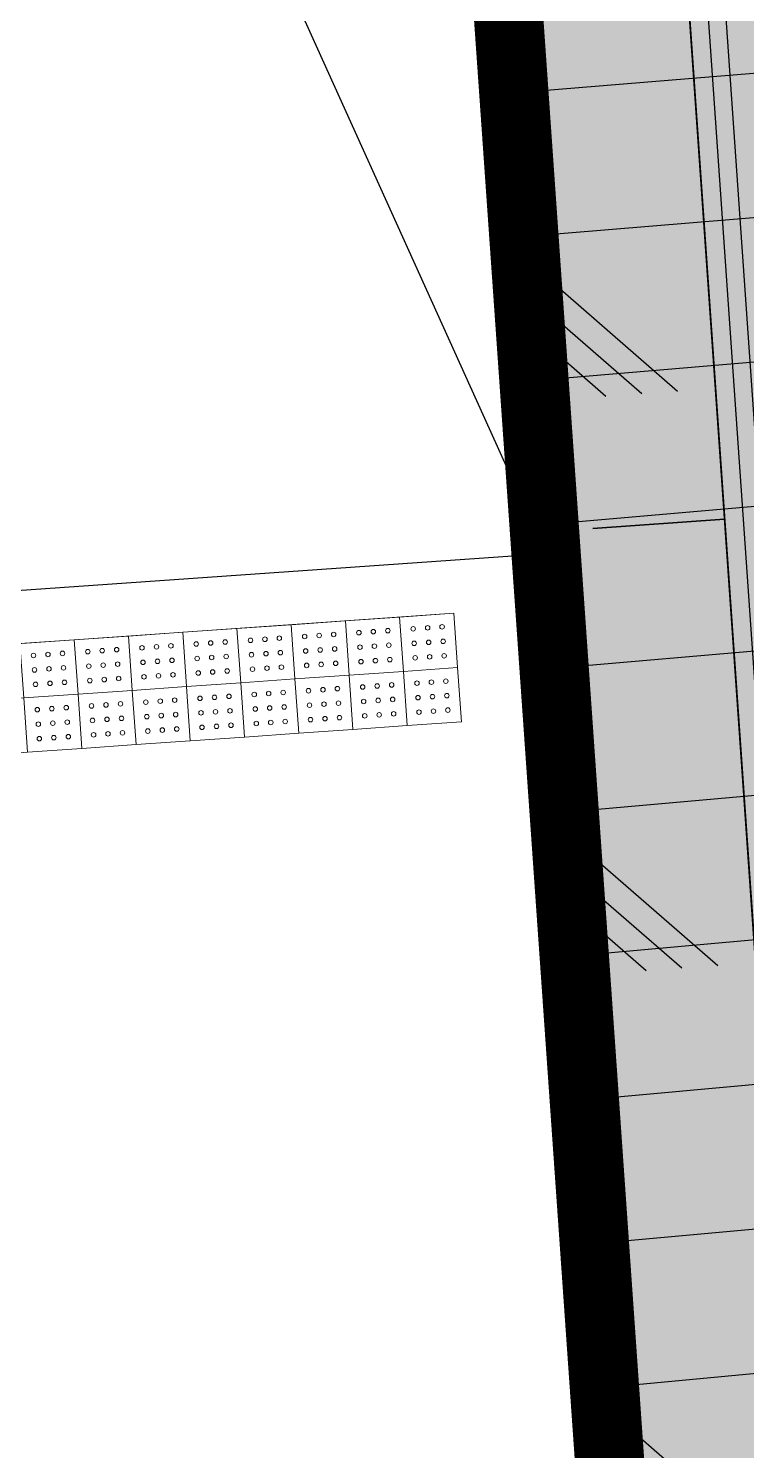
# Model space of a CAD drawing. Header units: millimetres. Extents: x 306 to 836129804, y -168137 to 818603917.
# Drawn here: x 834583933 to 834587896, y 817999820 to 818007661 of the extents above; entities that cross this region are included whole.
import ezdxf
from ezdxf.xclip import XClip

# ---------------------------------------------------------------- set-up
doc = ezdxf.new("R2010")
doc.units = ezdxf.units.MM
doc.header["$LTSCALE"] = 3
doc.header["$XCLIPFRAME"] = 0
for name, pattern in [('ACAD_ISO03W100', [30, 12, -18]), ('B0703', [4.6875, 3.125, -1.5625]), ('Dash2', [6, 3, -3]), ('DIVIDE', [1.25, 0.5, -0.25, 0, -0.25, 0, -0.25])]:
    doc.linetypes.add(name, pattern=pattern)
for name, color, linetype in [('_ANCILIARY', 40, 'Continuous'), ('_ANCILIARY HATCH', 1, 'Continuous'), ('_base', 251, 'Continuous'), ('_DEV LINE', 96, 'DIVIDE'), ('UAJ-90.0BOUN', 251, 'Continuous'), ('UAJ-90.5LAND', 251, 'Continuous')]:
    doc.layers.add(name, color=color, linetype=linetype)
for name, color, linetype, lineweight in [('A-DETL', 251, 'Continuous', 13), ('A-DETL-MBND', 251, 'Continuous', 13), ('A-FLOR', 251, 'Continuous', 13), ('Eva-New', 1, 'ACAD_ISO03W100', 18), ('Hatch (LTC&CB)', 252, 'Continuous', 35), ('UAJ-21EXWA', 251, 'Continuous', 35), ('UAJ-21EXWA-z', 251, 'B0703', 9), ('UAJ-43FLFI-a', 251, 'Continuous', 0)]:
    doc.layers.add(name, color=color, linetype=linetype, lineweight=lineweight)
doc.layers.get('UAJ-90.5LAND').off()

# ---------------------------------------------------------------- blocks, each defined once
blk = doc.blocks.new('SITE SLAB EDGE')
at = {"layer": 'A-DETL-MBND', "linetype": 'Continuous', "lineweight": 9, "elevation": 0.1232337725241558}
blk.add_lwpolyline([(-7012.872896918212, -44672.49956727235), (-4762.924683443969, -35912.49520633428), (-1871.170911264489, -44672.58578513574)], dxfattribs=at)
at = {"layer": 'UAJ-21EXWA'}
for p, q in [((-871.1926684374921, -27572.41654061366), (-871.1930989047978, -53821.77033345087)), ((-871.2646140982397, -44672.59457303805, 11000.62573784339), (-7012.885066950577, -44672.58809207904, 11000.66661525206))]:
    blk.add_line(p, q, dxfattribs=at)
blk.add_lwpolyline([(-871.264764136984, -53821.77033344971), (-871.2643336696783, -27572.41648910224)], dxfattribs=at)
blk = doc.blocks.new('p32 uns')
at = {"layer": 'A-DETL', "lineweight": 18}
for p, q in [((464766.1389267445, -311980.1971951723), (463187.7944978476, -289408.8174855709)), ((462988.2816848755, -289422.768778801), (464566.6259381771, -311994.1485024691))]:
    blk.add_line(p, q, dxfattribs=at)
at = {"layer": 'A-FLOR', "lineweight": 9}
blk.add_line((462506.872928381, -296865.1688914299), (463508.9432036877, -311195.4414646626), dxfattribs=at)
at = {"layer": 'UAJ-21EXWA-z'}
blk.add_lwpolyline([(460999.1281325817, -260683.82777071), (462209.4676864147, -260599.1925843954), (463049.8073357344, -256672.1545351744), (484389.9326707125, -255178.3090640306), (484885.9685424566, -262271.952517271), (489864.1592447758, -261922.462420702), (492872.8974288702, -304949.42304492), (488433.0328344107, -315295.0559661388), (462895.8718012571, -317080.7882232666), (460775.8579591513, -286763.177806735), (462016.6950523853, -283227.6120804548), (460871.5294257402, -266850.980645299), (461292.7671718597, -264883.0616716146), (460999.1281325817, -260683.82777071)], dxfattribs=at)
at = {"layer": 'UAJ-90.0BOUN'}
blk.add_lwpolyline([(458551.6431707144, -254646.9136687517), (462043.122988224, -254401.8080494404), (489253.1335164309, -252491.6361941099), (493625.0210716724, -314979.2288246155), (466413.7763149738, -316882.0242781639), (462922.2849571705, -317126.9649215937), (458551.6431707144, -254646.9136687517)], dxfattribs=at)
at = {"linetype": 'Dash2', "lineweight": 13, "rotation": 4.000000000000001}
blk.add_blockref('SITE SLAB EDGE', (461907.9564732313, -261484.3400754929), dxfattribs=at)
blk = doc.blocks.new('GBP-P32-L00')
at = {"layer": 'UAJ-90.5LAND'}
blk.add_blockref('p32 uns', (834123619.6366563, 818311064.1160116), dxfattribs=at)
blk = doc.blocks.new('3A35X-MAGP-P-LD-00-0')
at = {"layer": '_base'}
blk.add_line((834586787.5835279, 818004764.5790011), (834581657.5779444, 818004405.9528768), dxfattribs=at)
blk.add_lwpolyline([(834591783.5735116, 817980082.2253003), (834591928.23176, 817980184.1910403, 0.04471725333651318), (834592011.4460499, 817980254.7613815, 0.06650079320827533), (834592104.6915565, 817980378.636483, 0.07123286827723115), (834592167.0155747, 817980539.2174459, 0.03848994526839398), (834592180.9467443, 817980630.7424377, -0.04013100211479748), (834592350.8948174, 817981940.6873479, -0.0031101165554704), (834592380.805786, 817982096.0953491, 0.08319405878780492), (834592386.2088763, 817982274.0277658, -0.001175287422186575), (834592382.8120791, 817982299.3592728), (834589787.9350833, 817996217.8215426, 0.04084783250147962), (834589233.0335257, 817998152.9967325), (834588859.8553, 817999185.2260199, -0.0205969728110917), (834588422.2292893, 818000535.7778711, -0.03996170129615863), (834588213.0684955, 818001653.0464637, -0.007154162740676726), (834588156.891641, 818002376.8978037), (834586791.6157055, 818021906.5994003), (834586592.1019949, 818021892.6612895), (834588135.5106741, 817999814.8448011, 0.02585367869501859), (834588239.9286013, 817999053.709157, 0.001642021958991318), (834588349.8605613, 817998461.4832885), (834588758.1866809, 817996281.7002935), (834588804.3629512, 817996035.1959748), (834591783.5735116, 817980082.2253003)], format="xyb", close=True, dxfattribs=at)
blk.add_lwpolyline([(834589295.4903487, 817996127.1960361), (834588203.5903876, 818000788.4657425, -0.0373340828221), (834588076.8085691, 818002133.5877131), (834586695.9247639, 818021899.9143913)], format="xyb", dxfattribs=at)
for points in [[(834586786.9127201, 818004764.5321693), (834586176.3557463, 818013503.2337182)], [(834586176.6829202, 818013503.2564468), (834586787.5835255, 818004764.5790373)], [(834581657.5779444, 818004405.9528768), (834583754.0550383, 818011469.3528466), (834586787.5835233, 818004764.5790652)], [(834586786.9128981, 818004764.5321819), (834586787.5835255, 818004764.5790373)], [(834586787.5835255, 818004764.5790373), (834587421.1218256, 817995702.0788829), (834587427.7153174, 817995619.3622268), (834587435.9467293, 817995536.5482974), (834587445.8251882, 817995453.6849643), (834587457.3579768, 817995370.8206824), (834587470.5505004, 817995288.0044038), (834587485.4062483, 817995205.2854865), (834587501.9267682, 817995122.7136046), (834587520.1116397, 817995040.3386489), (834587539.9584614, 817994958.2106327), (834587561.4628339, 817994876.379593), (834587584.6183572, 817994794.8954909), (834587609.4166294, 817994713.8081135), (834587635.8472517, 817994633.1669697), (834587663.8978409, 817994553.0211937), (834587693.5540458, 817994473.4194452), (834587724.7995743, 817994394.4098107), (834587757.6162208, 817994316.039707), (834587791.9838997, 817994238.355786), (834587827.8806881, 817994161.4038434), (834587865.2828747, 817994085.2287272), (834587904.165007, 817994009.8742518)]]:
    blk.add_lwpolyline(points, dxfattribs=at)
blk = doc.blocks.new('TECT 1')
at = {"layer": 'UAJ-43FLFI-a'}
blk.add_lwpolyline([(-59076.78399813175, 46774.62326622009), (-58776.78399825096, 46774.62326622009), (-58776.78399825096, 46474.62326622009), (-59076.78399813175, 46474.62326622009)], close=True, dxfattribs=at)
for centre in [(-59006.7840025425, 46704.6232624054), (-58926.7840025425, 46704.62326622009), (-58846.78400290012, 46704.62326967716), (-59006.78399837017, 46624.6232625246), (-58926.78399825096, 46624.6232663393), (-58846.78399837017, 46624.62326967716), (-59006.78399443626, 46544.6232625246), (-58926.78399443626, 46544.62326622009), (-58846.78399443626, 46544.62326967716)]:
    blk.add_circle(centre, 12.49999988079071, dxfattribs=at)
blk = doc.blocks.new('*U1122')
at = {"layer": 'UAJ-43FLFI-a', "rotation": 180.0000000006504}
for p in [(-58776.7839987716, 46474.62326551232), (-58776.78399867181, 46174.62326536152)]:
    blk.add_blockref('TECT 1', p, dxfattribs=at)
blk = doc.blocks.new('*U1123')
at = {"layer": 'UAJ-43FLFI-a', "color": 0, "linetype": 'ByBlock', "lineweight": -2, "transparency": 16777216, "rotation": 183.9987108891974}
for p in [(834583727.4051927, 818032385.0448247), (834584026.6748786, 818032405.9650335), (834584325.9445645, 818032426.8852423), (834582829.5961353, 818032322.2841984), (834583128.8658211, 818032343.2044072), (834583428.135507, 818032364.124616), (834581632.5173919, 818032238.6033633), (834581931.7870777, 818032259.523572), (834582231.0567635, 818032280.4437808), (834582530.3264494, 818032301.3639896), (834581333.247706, 818032217.6831545)]:
    blk.add_blockref('*U1122', p, dxfattribs=at)

msp = doc.modelspace()

# ---------------------------------------------------------------- hatches: boundary and pattern name
at = {"layer": '_ANCILIARY'}
h = msp.add_hatch(color=256, dxfattribs=at)
h.dxf.hatch_style = 1
edge = h.paths.add_edge_path(flags=16)
edge.add_line((834589698.2311926, 818000195.5443645), (834585687.4764702, 818056299.0110068))
edge.add_line((834585687.4764702, 818056299.0110068), (834612518.7989925, 818058232.7219915))
edge.add_arc((834612484.7357092, 818056534.6453927), 1698.418217914475, 9.502723926168073, 88.8508052879634, ccw=False)
edge.add_line((834614159.8478141, 818056815.0448909), (834618401.0798162, 817996164.9822797))
edge.add_line((834618401.0798162, 817996164.9822797), (834594768.6555227, 817994584.3835236))
edge.add_line((834594768.6555227, 817994584.3835236), (834594327.6929266, 817995204.8349223))
edge.add_line((834594327.6929266, 817995204.8349223), (834589698.2311926, 818000195.5443645))
edge = h.paths.add_edge_path()
edge.add_line((834619909.6823385, 817993768.7649117), (834615191.6236249, 818061235.0189149))
edge.add_arc((834615186.6358066, 818061234.6701063), 4.999999946729716, 4.000301895800094, 94.01408611669542)
edge.add_line((834615186.285798, 818061239.6578406), (834582994.9307241, 818058981.1489481))
edge.add_line((834582994.9307241, 818058981.1489481), (834582980.2353642, 818058973.700369))
edge.add_line((834582980.2353642, 818058973.700369), (834587435.9467293, 817995536.5482974))
edge.add_line((834587435.9467293, 817995536.5482974), (834589273.49395, 817995667.4350014))
edge.add_line((834589273.49395, 817995667.4350014), (834590438.9627452, 817991708.7167664))
edge.add_line((834590438.9627452, 817991708.7167664), (834619905.0431669, 817993763.4282737))
edge.add_arc((834619904.6945201, 817993768.4161034), 4.999999953192322, 273.9984422827354, 364.0002978076708)
at = {"layer": '_ANCILIARY HATCH'}
h = msp.add_hatch(dxfattribs=at)
h.set_pattern_fill('CORK', color=256, scale=250, angle=3.998908350218276)
h.set_pattern_definition([(3.998908350218276, (0, 0), (-55.35411463791137, 791.8175196929233), []), (138.9989083502183, (423.5858171654173, -368.2317025275059), (-1472.92744632587, -1694.344000516116), [1122.5325, -1122.5325]), (138.9989083502183, (621.5401970886481, -354.3931738680281), (-1472.92744632587, -1694.344000516116), [1122.5325, -1122.5325]), (138.9989083502183, (819.494577011879, -340.5546452085503), (-1472.92744632587, -1694.344000516116), [1122.5325, -1122.5325])])
edge = h.paths.add_edge_path(flags=16)
edge.add_line((834589618.1268094, 818000118.7715201), (834585687.4764702, 818056299.0110068))
edge.add_line((834585687.4764702, 818056299.0110068), (834612518.7989925, 818058232.7219915))
edge.add_arc((834612494.2285203, 818056545.6339079), 1687.266994288412, 9.187916495490526, 89.16561271843813, ccw=False)
edge.add_line((834614159.8478141, 818056815.0448909), (834618401.0798162, 817996164.9822797))
edge.add_line((834618401.0798162, 817996164.9822797), (834594688.5511395, 817994507.6106793))
edge.add_line((834594688.5511395, 817994507.6106793), (834589618.1268094, 818000118.7715201))
edge = h.paths.add_edge_path()
edge.add_line((834619909.6823385, 817993768.7649117), (834615191.6236249, 818061235.0189149))
edge.add_arc((834615186.6358066, 818061234.6701063), 4.999999946729716, 4.000301895800094, 94.01408611669542)
edge.add_line((834615186.285798, 818061239.6578406), (834582996.3395478, 818058974.7334945))
edge.add_line((834582996.3395478, 818058974.7334945), (834587435.9467293, 817995536.5482974))
edge.add_line((834587435.9467293, 817995536.5482974), (834589273.49395, 817995667.4350014))
edge.add_line((834589273.49395, 817995667.4350014), (834590438.9627452, 817991708.7167664))
edge.add_line((834590438.9627452, 817991708.7167664), (834619905.0431669, 817993763.4282737))
edge.add_arc((834619904.6945201, 817993768.4161034), 4.999999953192322, 273.9984422827354, 364.0002978076708)
at = {"layer": 'Eva-New', "linetype": 'Continuous', "ltscale": 0.01}
h = msp.add_hatch(dxfattribs=at)
h.set_pattern_fill('ANSI31', color=8, scale=350, angle=4)
h.set_pattern_definition([(49, (0, 0), (-838.6710210225554, 729.0455959657013), [])])
edge = h.paths.add_edge_path()
edge.add_arc((834611513.5385946, 818068145.3264505), 14099.99999968531, 55.19002574308559, 154.5596091027724)
edge.add_line((834598780.7776825, 818074202.2893481), (834595240.3911003, 818066761.4558462))
edge.add_arc((834589822.417787, 818069339.3552195), 6000.000000233124, 273.9989064334658, 334.5546563119141, ccw=False)
edge.add_line((834590240.8423903, 818063353.9629304), (834585554.5350056, 818063026.3542768))
edge.add_arc((834584989.6617913, 818071106.6338656), 8099.999998867221, 264.220048196886, 273.9989064322582, ccw=False)
edge.add_line((834584173.925572, 818063047.8142), (834580415.7397891, 818063428.2282544))
edge.add_arc((834579106.5335116, 818050494.3201492), 12999.99999816069, 84.2200481985661, 93.99077919798958)
edge.add_line((834578201.7864021, 818063462.7985727), (834574221.9197499, 818063185.1428037))
edge.add_arc((834573731.4752913, 818070170.6889209), 7002.741628984699, 184.518270925359, 274.0160585979712, ccw=False)
edge.add_arc((834553791.0620614, 818068592.8452796), 13000.0000005708, 4.527501078735133, 25.16518805878682)
edge.add_line((834565557.174624, 818074120.828201), (834563375.7160238, 818078763.9842684))
edge.add_arc((834569692.9588658, 818081779.3520507), 6999.999999030279, 186.261998653722, 205.5162346975632, ccw=False)
edge.add_line((834562734.724241, 818081015.8267443), (834561851.4163579, 818093822.5155479))
edge.add_arc((834568795.7761757, 818094576.8707228), 6985.211880096444, 103.79340942041148, 186.1996435070692, ccw=False)
edge.add_line((834567130.3497419, 818101360.6410463), (834607738.9713905, 818104323.6446342))
edge.add_arc((834606780.3295362, 818117304.0183489), 13015.72495013958, 274.223807264846, 392.8596289379157)
edge.add_arc((834623587.3262396, 818128173.8785237), 6999.999999836902, 183.9989136523716, 212.9539425140163, ccw=False)
edge.add_line((834616604.3686309, 818127685.7156067), (834614554.4666462, 818157541.1841724))
edge.add_line((834614554.4666462, 818157541.1841724), (834608569.0701823, 818157122.7809477))
edge.add_line((834608569.0701823, 818157122.7809477), (834610618.9763948, 818127267.2902491))
edge.add_arc((834623587.3262378, 818128173.8785231), 12999.99999806346, 183.9989136508734, 212.8579348742854)
edge.add_arc((834606785.1724918, 818117301.6086594), 7012.974383020965, -85.87050168941721, 32.994913872568816, ccw=False)
edge.add_line((834607290.1835088, 818110306.8410742), (834542916.4285616, 818105772.5570611))
edge.add_line((834542916.4285616, 818105772.5570611), (834543332.168679, 818099784.931535))
edge.add_line((834543332.168679, 818099784.931535), (834548339.9487058, 818100139.6961751))
edge.add_arc((834548849.6206386, 818093135.5706489), 7022.644791367745, 1.917894415990986, 94.16192873604791, ccw=False)
edge.add_line((834555868.3314306, 818093370.5997602), (834556822.6031799, 818079614.5109141))
edge.add_arc((834565030.3921052, 818080333.9384184), 8239.258156901009, 185.0092761133849, 211.2767633085009)
edge.add_line((834557988.549832, 818076056.3418531), (834560014.6381451, 818071842.7746612))
edge.add_arc((834553704.8687762, 818068780.019501), 7013.81912084653, -83.41200971856142, 25.89188562423311, ccw=False)
edge.add_line((834554509.5567249, 818061812.5137804), (834511331.2743995, 818058806.1397856))
edge.add_arc((834510845.0625758, 818065789.233517), 6999.999999933733, 141.8798806352492, 273.9829049167347, ccw=False)
edge.add_arc((834495100.3448526, 818078140.8887452), 13011.48484009153, 321.889271565979, 363.9966433354928)
edge.add_line((834508080.187521, 818079047.7636253), (834507303.147802, 818090245.0026575))
edge.add_arc((834514286.1054543, 818090733.1649512), 6999.999999943095, 94.21783473311712, 183.9989085377374, ccw=False)
edge.add_line((834513771.2650272, 818097714.206373), (834514324.2611847, 818097754.9889383))
edge.add_line((834514324.2611847, 818097754.9889383), (834515094.2032907, 818097812.2750338))
edge.add_arc((834515888.7804214, 818090839.1162039), 7018.283043878132, 4.391191596629085, 96.50069787772958, ccw=False)
edge.add_line((834522886.4615402, 818091376.4762715), (834523318.1003574, 818085091.4654405))
edge.add_line((834523318.1003574, 818085091.4654405), (834529307.3396509, 818085510.1591995))
edge.add_line((834529307.3396509, 818085510.1591995), (834528870.5492542, 818091758.2633296))
edge.add_arc((834535853.5069062, 818092246.4256233), 6999.999999586337, 93.99890853307471, 183.9989085379415, ccw=False)
edge.add_line((834535365.3446131, 818099229.3832753), (834540639.8020831, 818099596.5330453))
edge.add_line((834540639.8020831, 818099596.5330453), (834540220.7704337, 818105616.323317))
edge.add_line((834540220.7704337, 818105616.323317), (834513376.0995728, 818103738.6078113))
edge.add_arc((834514284.2614373, 818090770.3680685), 13000.00000003277, 94.00586599802176, 183.991117880833)
edge.add_line((834501315.7883602, 818089865.5443004), (834502093.999344, 818078618.6765761))
edge.add_arc((834495110.6965383, 818078135.4768907), 7000.000000828009, -66.13857842422561, 3.9581909098961887, ccw=False)
edge.add_arc((834495110.6965395, 818078135.4768903), 6999.999999981786, 273.99870041279297, 293.8614215680351, ccw=False)
edge.add_line((834495598.8334678, 818071152.5174648), (834484038.0252761, 818070344.3705096))
edge.add_arc((834484944.5652856, 818057376.0172908), 12999.99999985473, 3.998699986240524, 93.99870041178127, ccw=False)
edge.add_line((834497912.918511, 818058282.557204), (834498850.7850932, 818044866.0656179))
edge.add_arc((834505832.5325971, 818045382.0451274), 7000.788031506466, 153.5175844556254, 184.2267069343446, ccw=False)
edge.add_arc((834505831.7802428, 818045382.3021698), 7000.000000506094, 93.9907792036035, 153.5167215738451, ccw=False)
edge.add_line((834505344.6087215, 818052365.3290147), (834578107.7560652, 818057441.656797))
edge.add_arc((834579012.5031768, 818044473.1783768), 12999.99999509848, 84.22004763743712, 93.99077920788699, ccw=False)
edge.add_line((834580321.7095807, 818057407.0864662), (834583663.296837, 818057068.8416442))
edge.add_arc((834584972.5032473, 818070002.7497832), 13000.00004509936, 264.2200476312211, 273.9989064308502)
edge.add_line((834585879.0898904, 818057034.399779), (834609493.5669917, 818058685.2319609))
edge.add_arc((834609981.7373167, 818051702.1557314), 7000.118848462731, -19.364931974248975, 93.99890643048622, ccw=False)
edge.add_arc((834628850.3650681, 818045070.4409646), 13000.00000042529, 160.6350680240969, 183.9989064535735)
edge.add_line((834615882.0151088, 818044163.8543195), (834619634.348526, 817990488.2644923))
edge.add_arc((834610656.2600935, 817989860.627584), 8999.999999519287, -86.01194112060227, 3.998906454734822, ccw=False)
edge.add_line((834611282.1972058, 817980882.4204844), (834602812.2813497, 817980291.9201078))
edge.add_line((834602812.2813497, 817980291.9201078), (834603230.7061716, 817974306.527834))
edge.add_line((834603230.7061716, 817974306.527834), (834611717.6719617, 817974898.2168859))
edge.add_arc((834612343.6090722, 817965920.0097858), 8999.999999977357, 3.8734655887747067, 93.98805886777768, ccw=False)
edge.add_line((834621323.0501077, 817966527.9889727), (834621688.4984579, 817961112.7419763))
edge.add_line((834621688.4984579, 817961112.7419763), (834627673.3989117, 817961529.9934386))
edge.add_line((834627673.3989117, 817961529.9934386), (834621867.801321, 818044576.6440177))
edge.add_arc((834628850.6858916, 818045064.8011855), 6999.926738671702, 160.627157224399, 183.9989083996896, ccw=False)
edge.add_arc((834609980.9204334, 818051699.8431354), 13002.36888268257, 340.6271572335476, 454.0111039654658)
edge.add_line((834609071.4073162, 818064670.3628802), (834607456.5171404, 818064557.3573512))
edge.add_arc((834607170.3486158, 818068550.9500543), 4003.832551789663, 155.6211224779758, 274.0986331619272, ccw=False)
edge.add_line((834603523.5142193, 818070203.6066998), (834604195.8682836, 818071618.3222857))
edge.add_arc((834611513.5386757, 818068145.3264558), 8100.000000027051, 54.14039305783359, 154.6107958035704, ccw=False)
edge.add_arc((834623873.9558088, 818085245.9413723), 13000.02232763516, 234.1403928659832, 234.163197705768)
edge.add_line((834616262.7220054, 818074706.9802988), (834619562.6153525, 818079722.129262))

# ---------------------------------------------------------------- linework, layer by layer
at = {"layer": '_DEV LINE', "ltscale": 2, "const_width": 382.5242621480422}
msp.add_lwpolyline([(834582993.8456299, 818058974.5592169), (834615191.8748794, 818061231.426082), (834619909.6823385, 817993768.7649117), (834590438.9627452, 817991708.7167664), (834589273.49395, 817995667.4350014), (834587435.9467293, 817995536.5482974)], close=True, dxfattribs=at)
at = {"layer": 'UAJ-43FLFI-a'}
msp.add_line((834586280.7163122, 818004435.9740642), (834582988.7513062, 818004205.8297693), dxfattribs=at)

# ---------------------------------------------------------------- block references
at = {"ltscale": 0.5}
msp.add_blockref('3A35X-MAGP-P-LD-00-0', (0, 0), dxfattribs=at)
at = {"layer": 'Hatch (LTC&CB)'}
ref = msp.add_blockref('GBP-P32-L00', (0.003082275390625, -0.04408204555511475), dxfattribs=at)
XClip(ref).set_block_clipping_path([(834584093.892806, 818043064.0358013), (834582840.9002086, 818057304.8300507), (834606839.8282676, 818059135.0800325), (834616411.1617992, 818059804.18965), (834621698.814561, 817983619.2012264), (834592783.8532866, 817981454.8174279), (834593965.1606803, 817975736.7136446), (834590918.9048864, 817979266.0163008), (834589318.0556709, 817987259.1379421), (834588974.9617476, 817989748.3735298), (834587823.4821799, 817989701.579548), (834587362.0723312, 818001496.6813973), (834585850.4212221, 818017925.3879008)])
at = {"layer": 'UAJ-43FLFI-a', "xscale": -1, "rotation": 187.9978046531686}
msp.add_blockref('*U1123', (-105697448.5356143, 1511960167.308702), dxfattribs=at)

doc.saveas('drawing.dxf')
